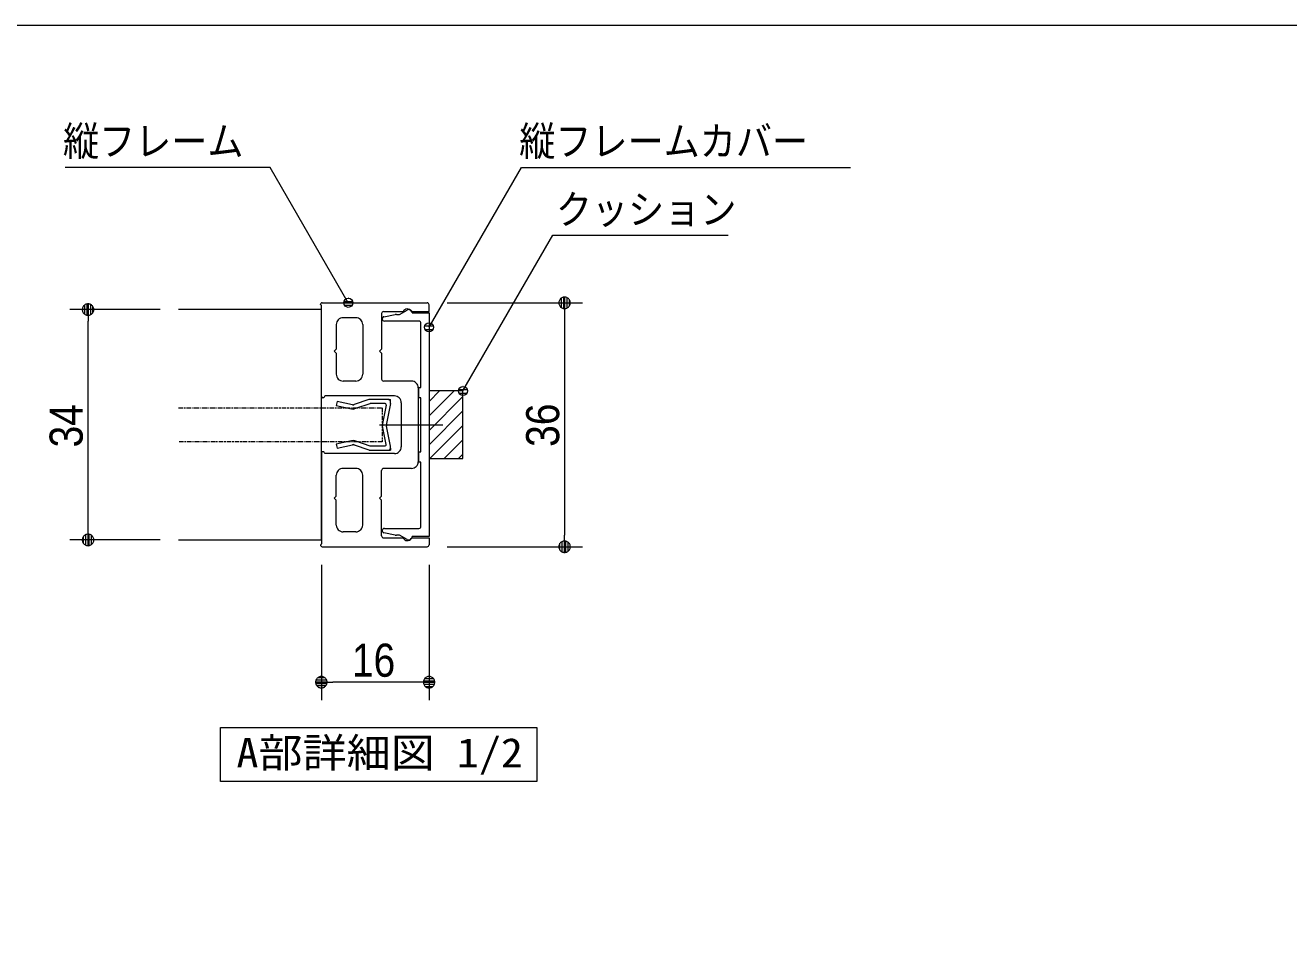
# Model space of a CAD drawing. Units: millimetres, scale not verified. Extents: x -6062 to 6062, y -3045 to 3045.
# Drawn here: x -4825 to -3426, y 1743 to 2770 of the extents above; entities that cross this region are included whole.
import ezdxf
from ezdxf.enums import TextEntityAlignment as Align

# ---------------------------------------------------------------- set-up
doc = ezdxf.new("R2010")
doc.units = ezdxf.units.MM
doc.header["$LTSCALE"] = 20
doc.linetypes.add('DOUBLE_CHAIN1', pattern=[8.8, 5, -1, 0.6, -0.6, 0.6, -1])
for name, color, linetype, lineweight in [('0-0_3一般', 7, 'Continuous', 9), ('0-1_2寸法-3', 7, 'Continuous', 9), ('0-2_2寸法-1', 7, 'Continuous', 9), ('0-3_0', 7, 'Continuous', 9), ('0-5_1図面枠', 7, 'Continuous', 9)]:
    doc.layers.add(name, color=color, linetype=linetype, lineweight=lineweight)
doc.styles.add('ＭＳ ゴシック', font='')
doc.styles.add('ＭＳ Ｐゴシック', font='')
doc.styles.get('ＭＳ ゴシック').set_extended_font_data('MS Gothic')
doc.styles.get('ＭＳ Ｐゴシック').set_extended_font_data('MS PGothic')

# ---------------------------------------------------------------- blocks, each defined once
blk = doc.blocks.new('_Dot')
at = {"layer": '0-3_0'}
for p, q in [((-10, 0), (-20, 0)), ((9.78, 2), (-9.78, 2)), ((7.99, 6), (-7.99, 6)), ((9.16, -3.98), (-9.16, -3.98)), ((6, -7.98), (-6, -7.98))]:
    blk.add_line(p, q, dxfattribs=at)
for points in [[(10, 0), (9.92, 1.25), (9.69, 2.49), (9.3, 3.68), (8.76, 4.82), (8.09, 5.88), (7.29, 6.85), (6.37, 7.71), (5.36, 8.44), (4.26, 9.05), (3.09, 9.51), (1.87, 9.82), (0.63, 9.98), (-0.63, 9.98), (-1.87, 9.82), (-3.09, 9.51), (-4.26, 9.05), (-5.36, 8.44), (-6.37, 7.71), (-7.29, 6.85), (-8.09, 5.88), (-8.76, 4.82), (-9.3, 3.68), (-9.69, 2.49), (-9.92, 1.25), (-10, 0), (0, 0)], [(-10, 0), (-9.92, -1.25), (-9.69, -2.49), (-9.3, -3.68), (-8.76, -4.82), (-8.09, -5.88), (-7.29, -6.85), (-6.37, -7.71), (-5.36, -8.44), (-4.26, -9.05), (-3.09, -9.51), (-1.87, -9.82), (-0.63, -9.98), (0.63, -9.98), (1.87, -9.82), (3.09, -9.51), (4.26, -9.05), (5.36, -8.44), (6.37, -7.71), (7.29, -6.85), (8.09, -5.88), (8.76, -4.82), (9.3, -3.68), (9.69, -2.49), (9.92, -1.25), (10, 0), (0, 0)]]:
    blk.add_lwpolyline(points, close=True, dxfattribs=at)
blk = doc.blocks.new('グループ-66')
at = {"layer": '0-1_2寸法-3'}
blk.add_lwpolyline([(-56427.5, 39854.4), (-49427.5, 39854.4), (-49427.5, 38654.4), (-56427.5, 38654.4)], close=True, dxfattribs=at)
at = {"layer": '0-1_2寸法-3', "style": 'ＭＳ ゴシック', "width": 1.1}
blk.add_text('A部詳細図 1/2', height=650.9, dxfattribs=at).set_placement((-56074.4, 38772), align=Align.BOTTOM_LEFT)
blk = doc.blocks.new('グループ-67')
at = {"layer": '0-0_3一般'}
for p, q in [((-53505.8, 46997.9), (-53486, 46993.7)), ((-53467.8, 47002.3), (-53486, 46993.7)), ((-53144.3, 47112.5), (-53467.8, 47002.3)), ((-53429.3, 46920.9), (-53115, 47026.9)), ((-52710, 47116.9), (-53125.1, 47116.9)), ((-52791.2, 47026.9), (-53115, 47026.9)), ((-52665, 47026.9), (-52752.4, 46582.4)), ((-52710, 47116.9), (-52665, 47116.9)), ((-52665, 47071.9), (-52665, 47116.9)), ((-52665, 47026.9), (-52665, 47071.9)), ((-53524.4, 46909.8), (-53475, 46899.4)), ((-53429.3, 46920.9), (-53475, 46899.4)), ((-52761.8, 46991.3), (-52842.4, 46582.4)), ((-52761.8, 46117.5), (-52842.4, 46526.3)), ((-52665, 46081.9), (-52752.4, 46526.3)), ((-53524.4, 46198.9), (-53475, 46209.4)), ((-53429.3, 46187.8), (-53475, 46209.4)), ((-53115, 46081.9), (-53429.3, 46187.8)), ((-53505.8, 46110.8), (-53486, 46115)), ((-53467.8, 46106.4), (-53486, 46115)), ((-53467.8, 46106.4), (-53144.3, 45996.2)), ((-53125.1, 45991.9), (-52710, 45991.9)), ((-52791.2, 46081.9), (-53115, 46081.9)), ((-52710, 45991.9), (-52665, 45991.9)), ((-52665, 46036.9), (-52665, 46081.9)), ((-52665, 46036.9), (-52665, 45991.9))]:
    blk.add_line(p, q, dxfattribs=at)
for points in [[(-53505.8, 46997.9), (-53846.4, 47069.9), (-53865, 46981.9), (-53524.4, 46909.8)], [(-53524.4, 46198.9), (-53865, 46126.9), (-53846.4, 46038.8), (-53505.8, 46110.8)]]:
    blk.add_lwpolyline(points, dxfattribs=at)
at = {"layer": '0-0_3一般', "linetype": 'DOUBLE_CHAIN1'}
blk.add_lwpolyline([(-57360, 46929.4), (-52845, 46929.4), (-52845, 46179.4), (-57360, 46179.4)], dxfattribs=at)
at = {"layer": '0-0_3一般'}
for centre, radius, start, end in [((-53493.4, 47056.6), 60, 258.05582, 276.66677), ((-53493.4, 47056.6), 60, 276.66677, 295.27772), ((-53125.1, 47071.9), 45, 102.63886, 115.27772), ((-53125.1, 47071.9), 45, 90, 102.63886), ((-52791.2, 46996.9), 30, 39.6175, 90), ((-52791.2, 46996.9), 30, 349.23499, 39.6175), ((-52710, 47071.9), 45, 45, 90), ((-52710, 47071.9), 45, 0, 45), ((-53493.4, 47056.6), 150, 258.05582, 276.66677), ((-53493.4, 47056.6), 150, 276.66677, 295.27772), ((-52695, 46554.4), 150, 174.6175, 180), ((-52695, 46554.4), 150, 180, 185.3825), ((-52695, 46554.4), 150, 169.23499, 174.6175), ((-52695, 46554.4), 150, 185.3825, 190.76501), ((-52605, 46554.4), 150, 174.6175, 180), ((-52605, 46554.4), 150, 180, 185.3825), ((-52605, 46554.4), 150, 169.23499, 174.6175), ((-52605, 46554.4), 150, 185.3825, 190.76501), ((-53493.4, 46052.1), 150, 83.33323, 101.94418), ((-53493.4, 46052.1), 150, 64.72228, 83.33323), ((-53493.4, 46052.1), 60, 83.33323, 101.94418), ((-53493.4, 46052.1), 60, 64.72228, 83.33323), ((-53125.1, 46036.9), 45, 244.72228, 257.36114), ((-53125.1, 46036.9), 45, 257.36114, 270), ((-52791.2, 46111.9), 30, 270, 320.3825), ((-52791.2, 46111.9), 30, 320.3825, 10.76501), ((-52710, 46036.9), 45, 270, 315), ((-52710, 46036.9), 45, 315, 0)]:
    blk.add_arc(centre, radius, start, end, dxfattribs=at)
blk = doc.blocks.new('グループ-68')
at = {"layer": '0-0_3一般'}
for p, q in [((-52808.8, 48946.6), (-52559.6, 48996.4)), ((-52845, 48894.4), (-52845, 48902.5)), ((-52035, 48849.4), (-52800, 48849.4)), ((-51990, 47379.4), (-51990, 48804.4)), ((-51990, 45954.4), (-51990, 47154.4)), ((-52407.3, 46554.4), (-51507.3, 46554.4)), ((-51990, 44304.4), (-51990, 45729.4)), ((-52845, 44206.2), (-52845, 44214.4)), ((-52800, 44259.4), (-52035, 44259.4)), ((-52559.6, 44112.3), (-52808.8, 44162.1))]:
    blk.add_line(p, q, dxfattribs=at)
for points in [[(-52530.1, 48999.4), (-52462, 48999.4), (-52297.5, 49094.3)], [(-52185, 49029.4), (-51810, 49029.4), (-51810, 44079.4), (-52185, 44079.4)], [(-51990, 47154.4), (-52035, 47154.4), (-52035, 47379.4), (-51990, 47379.4)], [(-51990, 45729.4), (-52035, 45729.4), (-52035, 45954.4), (-51990, 45954.4)], [(-52297.5, 44014.4), (-52462, 44109.4), (-52530.1, 44109.4)]]:
    blk.add_lwpolyline(points, dxfattribs=at)
for centre, radius, start, end in [((-52530.1, 48849.4), 150, 95.65497, 101.30993), ((-52530.1, 48849.4), 150, 90, 95.65497), ((-52260, 49029.4), 75, 60, 120), ((-52260, 49029.4), 75, 0, 60), ((-52800, 48902.5), 45, 140.65497, 180), ((-52800, 48894.4), 45, 180, 225), ((-52800, 48902.5), 45, 101.30993, 140.65497), ((-52800, 48894.4), 45, 225, 270), ((-52035, 48804.4), 45, 45, 90), ((-52035, 48804.4), 45, 0, 45), ((-52800, 44214.4), 45, 135, 180), ((-52800, 44206.2), 45, 180, 219.34503), ((-52800, 44214.4), 45, 90, 135), ((-52035, 44304.4), 45, 270, 315), ((-52035, 44304.4), 45, 315, 0), ((-52800, 44206.2), 45, 219.34503, 258.69007), ((-52530.1, 44259.4), 150, 258.69007, 264.34503), ((-52530.1, 44259.4), 150, 264.34503, 270), ((-52260, 44079.4), 75, 240, 300), ((-52260, 44079.4), 75, 300, 0)]:
    blk.add_arc(centre, radius, start, end, dxfattribs=at)
blk = doc.blocks.new('グループ-69')
at = {"layer": '0-0_3一般'}
for p, q in [((-54180, 49254.4), (-51855, 49254.4)), ((-54210, 49220.3), (-54210, 49224.4)), ((-54195, 47184.4), (-54195, 49194.4)), ((-52860, 49014.4), (-52860, 48226.9)), ((-52815, 49059.4), (-52384.9, 49059.4)), ((-52177.8, 49059.4), (-51810, 49059.4)), ((-51810, 49059.4), (-51810, 49209.4)), ((-53865, 48774.4), (-53865, 48226.9)), ((-53430, 48924.4), (-53715, 48924.4)), ((-53280, 48774.4), (-53280, 47671.9)), ((-53910, 48181.9), (-53865, 48226.9)), ((-53865, 48136.9), (-53910, 48181.9)), ((-53865, 48136.9), (-53865, 47671.9)), ((-52905, 48181.9), (-52860, 48226.9)), ((-52860, 48136.9), (-52905, 48181.9)), ((-52860, 48136.9), (-52860, 47566.9)), ((-53430, 47521.9), (-53715, 47521.9)), ((-52200, 47521.9), (-52815, 47521.9)), ((-52050, 47371.9), (-52050, 45736.9)), ((-54150, 47154.4), (-54165, 47154.4)), ((-52425, 47041.9), (-52425, 46066.9)), ((-52905, 46554.4), (-51738.9, 46554.4)), ((-54195, 45924.4), (-54195, 43914.4)), ((-54150, 45954.4), (-54165, 45954.4)), ((-54120, 45916.9), (-54120, 45924.4)), ((-52575, 45916.9), (-54120, 45916.9)), ((-53865, 44971.9), (-53865, 45436.9)), ((-53430, 45586.9), (-53715, 45586.9)), ((-53280, 44334.4), (-53280, 45436.9)), ((-52860, 44971.9), (-52860, 45541.9)), ((-52200, 45586.9), (-52815, 45586.9)), ((-53910, 44926.9), (-53865, 44971.9)), ((-53865, 44881.9), (-53910, 44926.9)), ((-53865, 44334.4), (-53865, 44881.9)), ((-52905, 44926.9), (-52860, 44971.9)), ((-52860, 44881.9), (-52905, 44926.9)), ((-52860, 44094.4), (-52860, 44881.9)), ((-53430, 44184.4), (-53715, 44184.4)), ((-52815, 44049.4), (-52384.9, 44049.4)), ((-52177.8, 44049.4), (-51810, 44049.4)), ((-51810, 44049.4), (-51810, 43899.4)), ((-54210, 43888.4), (-54210, 43884.4)), ((-54180, 43854.4), (-51855, 43854.4))]:
    blk.add_line(p, q, dxfattribs=at)
blk.add_lwpolyline([(-52575, 47191.9), (-54120, 47191.9), (-54120, 47184.4)], dxfattribs=at)
for centre, radius, start, end in [((-54180, 49224.4), 30, 135, 180), ((-54180, 49224.4), 30, 90, 135), ((-51855, 49209.4), 45, 45, 90), ((-51855, 49209.4), 45, 0, 45), ((-54180, 49220.3), 30, 180, 210), ((-54180, 49220.3), 30, 210, 240), ((-52815, 49014.4), 45, 135, 180), ((-52815, 49014.4), 45, 90, 135), ((-52290, 49014.4), 105, 94.18603, 154.62307), ((-52290, 49014.4), 105, 33.74899, 94.18603), ((-52177.8, 49089.4), 30, 213.74899, 241.87449), ((-52177.8, 49089.4), 30, 241.87449, 270), ((-53715, 48774.4), 150, 135, 180), ((-53715, 48774.4), 150, 90, 135), ((-53430, 48774.4), 150, 45, 90), ((-53430, 48774.4), 150, 0, 45), ((-53715, 47671.9), 150, 180, 225), ((-53715, 47671.9), 150, 225, 270), ((-53430, 47671.9), 150, 270, 315), ((-53430, 47671.9), 150, 315, 0), ((-52815, 47566.9), 45, 180, 225), ((-52815, 47566.9), 45, 225, 270), ((-52200, 47371.9), 150, 45, 90), ((-52200, 47371.9), 150, 0, 45), ((-54165, 47184.4), 30, 180, 225), ((-54165, 47184.4), 30, 225, 270), ((-54150, 47184.4), 30, 270, 315), ((-54150, 47184.4), 30, 315, 0), ((-52575, 47041.9), 150, 45, 90), ((-52575, 47041.9), 150, 0, 45), ((-54165, 45924.4), 30, 135, 180), ((-54165, 45924.4), 30, 90, 135), ((-54150, 45924.4), 30, 45, 90), ((-54150, 45924.4), 30, 0, 45), ((-52575, 46066.9), 150, 270, 315), ((-52575, 46066.9), 150, 315, 0), ((-52200, 45736.9), 150, 270, 315), ((-52200, 45736.9), 150, 315, 0), ((-53715, 45436.9), 150, 135, 180), ((-53715, 45436.9), 150, 90, 135), ((-53430, 45436.9), 150, 45, 90), ((-53430, 45436.9), 150, 0, 45), ((-52815, 45541.9), 45, 135, 180), ((-52815, 45541.9), 45, 90, 135), ((-53715, 44334.4), 150, 180, 225), ((-53715, 44334.4), 150, 225, 270), ((-53430, 44334.4), 150, 270, 315), ((-53430, 44334.4), 150, 315, 0), ((-52815, 44094.4), 45, 180, 225), ((-52815, 44094.4), 45, 225, 270), ((-52290, 44094.4), 105, 205.37693, 265.81397), ((-52290, 44094.4), 105, 265.81397, 326.25101), ((-52177.8, 44019.4), 30, 118.12551, 146.25101), ((-52177.8, 44019.4), 30, 90, 118.12551), ((-54180, 43888.4), 30, 150, 180), ((-54180, 43884.4), 30, 180, 225), ((-54180, 43888.4), 30, 120, 150), ((-54180, 43884.4), 30, 225, 270), ((-51855, 43899.4), 45, 270, 315), ((-51855, 43899.4), 45, 315, 0)]:
    blk.add_arc(centre, radius, start, end, dxfattribs=at)
blk.add_blockref('グループ-68', (0, 0), dxfattribs=at)
blk = doc.blocks.new('グループ-70')
at = {"layer": '0-0_3一般'}
blk.add_lwpolyline([(-57360, 44004.4), (-54195, 44004.4), (-54195, 49104.4), (-57360, 49104.4)], dxfattribs=at)
blk = doc.blocks.new('グループ-71')
at = {"layer": '0-0_3一般'}
for p, q in [((-51810, 47070), (-51575.6, 47304.4)), ((-51810, 46750), (-51255.6, 47304.4)), ((-51810, 46430), (-51060, 47180)), ((-51810, 46110), (-51060, 46860)), ((-51795.6, 45804.4), (-51060, 46540)), ((-51475.6, 45804.4), (-51060, 46220)), ((-51155.6, 45804.4), (-51060, 45900))]:
    blk.add_line(p, q, dxfattribs=at)
blk.add_lwpolyline([(-51060, 47304.4), (-51810, 47304.4), (-51810, 45804.4), (-51060, 45804.4)], close=True, dxfattribs=at)
blk.add_lwpolyline([(-51060, 47304.4), (-51810, 47304.4), (-51810, 45804.4), (-51060, 45804.4)], close=True, dxfattribs=at)
for name in ['グループ-69', 'グループ-70', 'グループ-67']:
    blk.add_blockref(name, (0, 0), dxfattribs=at)
blk = doc.blocks.new('グループ-74')
at = {"layer": '0-5_1図面枠'}
blk.add_lwpolyline([(-80000, 55400), (80000, 55400), (80000, -55400), (-80000, -55400)], close=True, dxfattribs=at)
blk = doc.blocks.new('図面枠')
at = {"layer": '0-5_1図面枠'}
blk.add_blockref('グループ-74', (0, 0), dxfattribs=at)

msp = doc.modelspace()

# ---------------------------------------------------------------- linework, layer by layer
at = {"layer": '0-1_2寸法-3'}
for p, q in [((-4462.54, 2463.71), (-4472.33, 2463.71)), ((-4467.26, 2467.71), (-4467.61, 2467.71)), ((-4467.26, 2467.71), (-4467.61, 2467.71)), ((-4463.44, 2459.71), (-4471.43, 2459.71)), ((-4373.11, 2436.71), (-4382.89, 2436.71)), ((-4377.83, 2440.71), (-4378.17, 2440.71)), ((-4377.83, 2440.71), (-4378.17, 2440.71)), ((-4374, 2432.71), (-4382, 2432.71)), ((-4335.61, 2366.21), (-4345.39, 2366.21)), ((-4340.33, 2370.21), (-4340.67, 2370.21)), ((-4340.33, 2370.21), (-4340.67, 2370.21)), ((-4336.5, 2362.21), (-4344.5, 2362.21))]:
    msp.add_line(p, q, dxfattribs=at)
for points in [[(-4467.44, 2462.72), (-4554.04, 2612.72), (-4780.92, 2612.72)], [(-4378, 2435.72), (-4275.81, 2612.72), (-3911.37, 2612.72)], [(-4340.5, 2365.22), (-4240.91, 2537.72), (-4046.82, 2537.72)]]:
    msp.add_lwpolyline(points, dxfattribs=at)
for centre in [(-4467.44, 2462.72), (-4467.44, 2462.72), (-4378, 2435.72), (-4378, 2435.72), (-4340.5, 2365.22), (-4340.5, 2365.22)]:
    msp.add_circle(centre, 5.01, dxfattribs=at)
at = {"layer": '0-2_2寸法-1'}
for p, q in [((-4358, 2462.72), (-4208, 2462.72)), ((-4675.5, 2455.22), (-4775.5, 2455.22)), ((-4228, 2450.01), (-4228, 2205.43)), ((-4755.5, 2212.93), (-4755.5, 2442.51)), ((-4675.5, 2200.22), (-4775.5, 2200.22)), ((-4358, 2192.72), (-4208, 2192.72)), ((-4497.25, 2172.72), (-4497.25, 2022.72)), ((-4378, 2172.72), (-4378, 2022.72)), ((-4390.71, 2042.72), (-4484.54, 2042.72))]:
    msp.add_line(p, q, dxfattribs=at)

# ---------------------------------------------------------------- block references
at = {"layer": '0-0_3一般', "xscale": 0.05, "yscale": 0.05}
msp.add_blockref('グループ-71', (-1787.5, 0), dxfattribs=at)
at = {"layer": '0-1_2寸法-3', "xscale": 0.05, "yscale": 0.05}
msp.add_blockref('グループ-66', (-1787.5, 0), dxfattribs=at)
at = {"layer": '0-2_2寸法-1', "xscale": 0.6356201, "yscale": 0.6356201}
for p, rotation in [((-4228, 2462.72), 90), ((-4755.5, 2455.22), 90), ((-4755.5, 2200.22), 270), ((-4228, 2192.72), 270), ((-4497.25, 2042.72), 180)]:
    msp.add_blockref('_Dot', p, dxfattribs=dict(at, rotation=rotation))
msp.add_blockref('_Dot', (-4378, 2042.72), dxfattribs=at)
at = {"layer": '0-5_1図面枠', "xscale": 0.05, "yscale": 0.05}
msp.add_blockref('図面枠', (-1787.5, 0), dxfattribs=at)

# ---------------------------------------------------------------- texts
at = {"layer": '0-1_2寸法-3', "style": 'ＭＳ ゴシック', "width": 0.9}
for s, p in [('縦フレーム', (-4783.22, 2615.69)), ('縦フレームカバー', (-4278.11, 2615.69)), ('クッション', (-4237.57, 2540.11))]:
    msp.add_text(s, height=32.55, dxfattribs=at).set_placement(p, align=Align.BOTTOM_LEFT)
at = {"layer": '0-2_2寸法-1', "style": 'ＭＳ Ｐゴシック', "width": 0.9}
for s, p in [('34', (-4750.44, 2302.64)), ('36', (-4222.94, 2303.23))]:
    msp.add_text(s, height=36.66, rotation=90, dxfattribs=at).set_placement(p, align=Align.BOTTOM_LEFT)
msp.add_text('16', height=36.66, dxfattribs=at).set_placement((-4463.45, 2037.76), align=Align.BOTTOM_LEFT)

doc.saveas('drawing.dxf')
